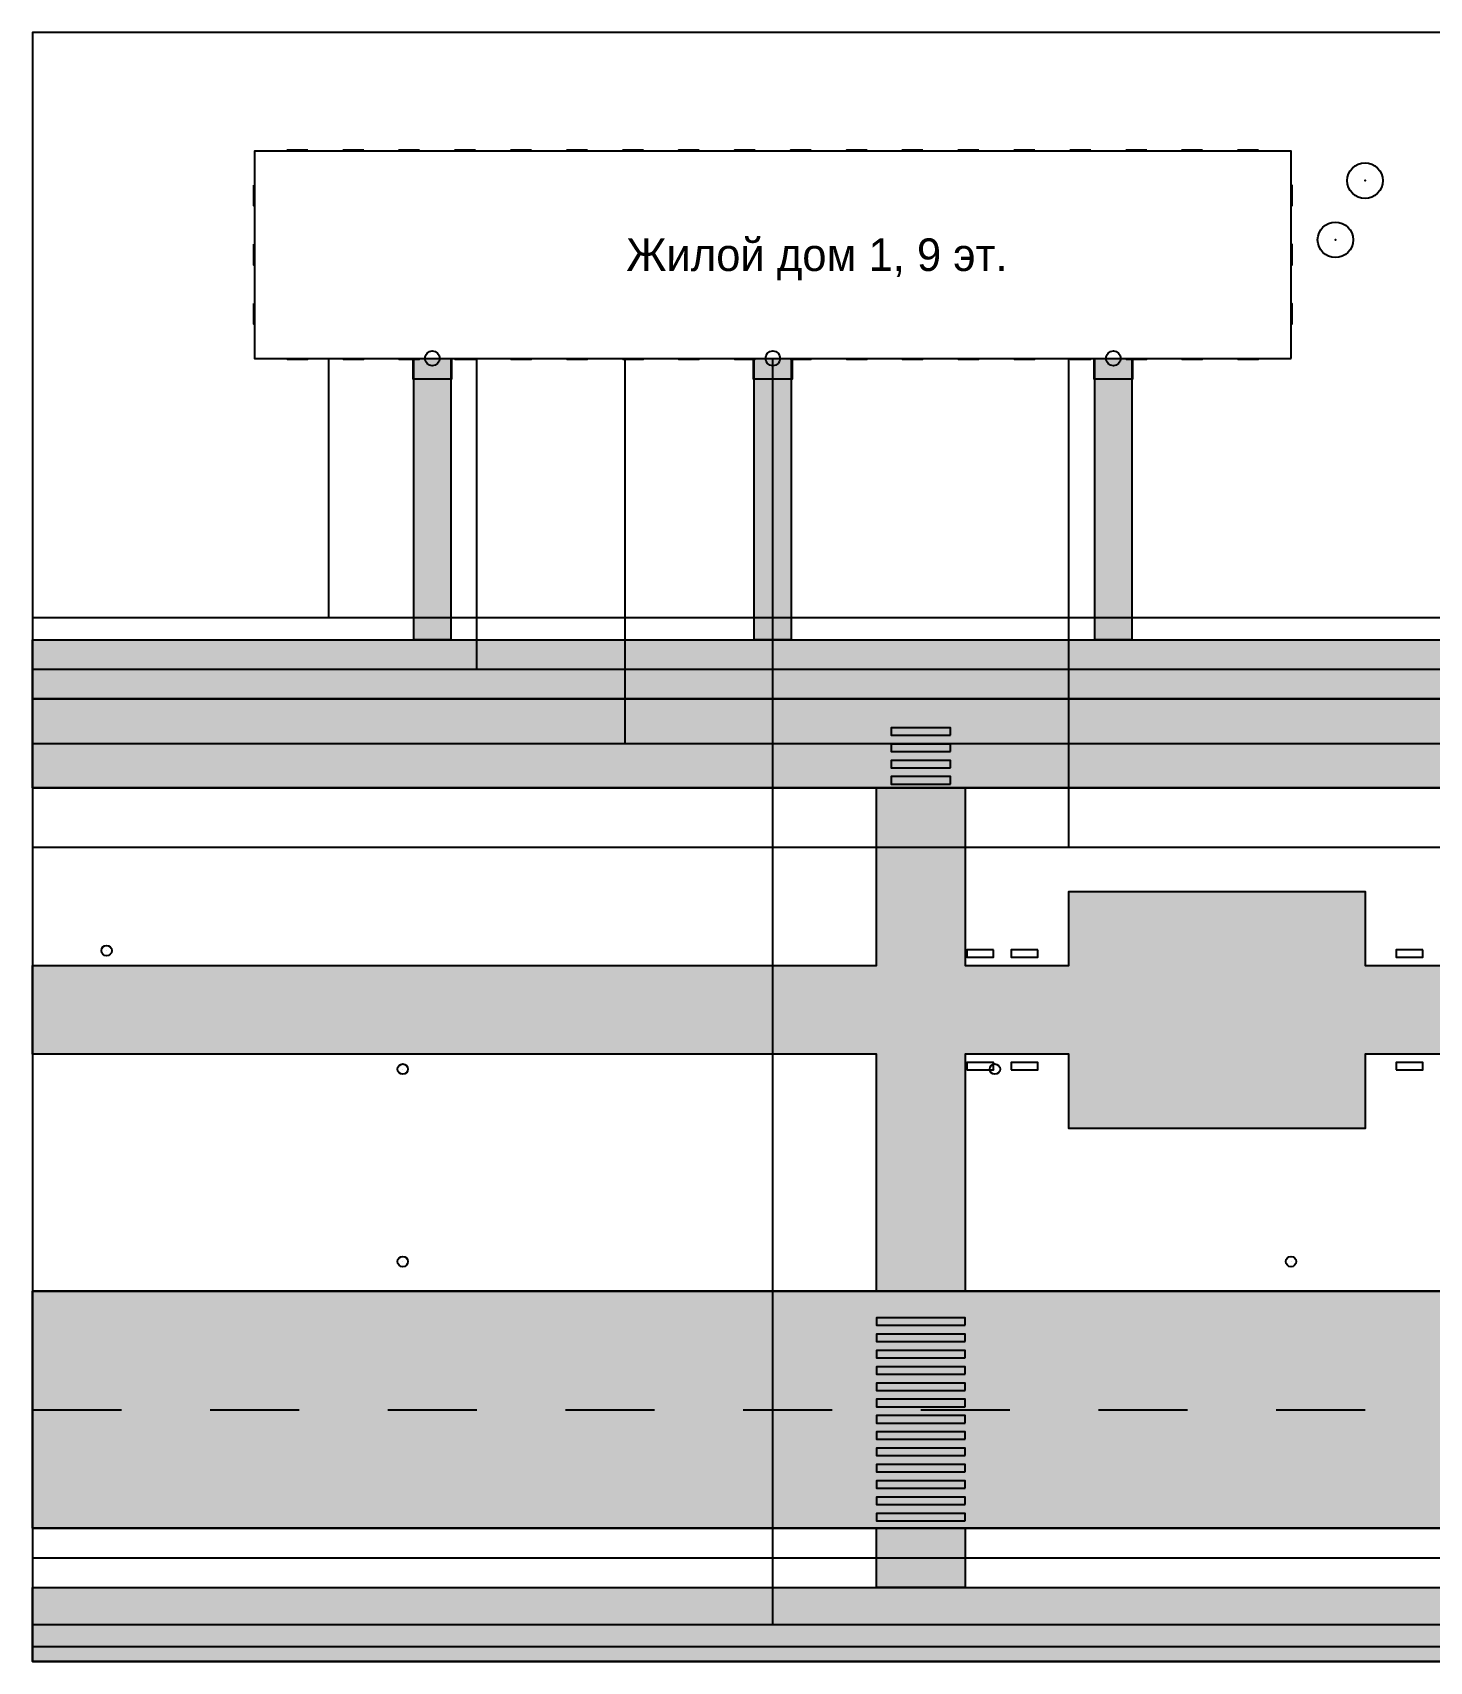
# Model space of a CAD drawing. Header units: metres. Extents: x 0 to 260, y 0 to 110.
# Drawn here: x 0 to 94.3, y 0 to 110 of the extents above; entities that cross this region are included whole.
import ezdxf

# ---------------------------------------------------------------- set-up
doc = ezdxf.new("R2010")
doc.units = ezdxf.units.M
for name, color, linetype in [('BENCHES', 34, 'Continuous'), ('BUILDING_FOOTPRINT', 1, 'Continuous'), ('CABLE_COMM', 150, 'Continuous'), ('CANOPIES', 132, 'Continuous'), ('CURB', 8, 'Continuous'), ('ENTRANCES', 132, 'Continuous'), ('EXISTING_BUSH_Сирень обыкновенная', 82, 'Continuous'), ('GAS_PIPE', 2, 'Continuous'), ('HEATING_T1', 1, 'Continuous'), ('LABELS', 7, 'Continuous'), ('LAMPS', 2, 'Continuous'), ('OVERHEAD_POWER_LINE', 6, 'Continuous'), ('PATHS', 33, 'Continuous'), ('POWER_CABLE', 212, 'Continuous'), ('ROAD', 251, 'Continuous'), ('ROAD_MARKINGS', 7, 'Continuous'), ('SEWER_K1', 30, 'Continuous'), ('SIDEWALK', 31, 'Continuous'), ('TERRITORY_BOUNDARY', 8, 'Continuous'), ('WATER_SUPPLY_B1', 5, 'Continuous'), ('WINDOWS', 150, 'Continuous')]:
    doc.layers.add(name, color=color, linetype=linetype)

# ---------------------------------------------------------------- blocks, each defined once
blk = doc.blocks.new('BENCH')
blk.add_lwpolyline([(-0.9, -0.25), (0.9, -0.25), (0.9, 0.25), (-0.9, 0.25)], close=True)

msp = doc.modelspace()

# ---------------------------------------------------------------- hatches: boundary and pattern name
at = {"layer": 'PATHS'}
for points in [[(28.25, 69), (25.75, 69), (25.75, 88), (28.25, 88)], [(51.25, 69), (48.75, 69), (48.75, 88), (51.25, 88)], [(71.75, 69), (71.75, 88), (74.25, 88), (74.25, 69)], [(0, 47), (57, 47), (57, 59), (63, 59), (63, 47), (70, 47), (70, 52), (90, 52), (90, 47), (170, 47), (170, 52), (190, 52), (190, 47), (197, 47), (197, 59), (203, 59), (203, 47), (260, 47), (260, 41), (203, 41), (203, 25), (197, 25), (197, 41), (190, 41), (190, 36), (170, 36), (170, 41), (90, 41), (90, 36), (70, 36), (70, 41), (63, 41), (63, 25), (57, 25), (57, 41), (0, 41)], [(63, 5), (57, 5), (57, 9), (63, 9)]]:
    msp.add_hatch(color=33, dxfattribs=at).paths.add_polyline_path(points)
at = {"layer": 'ROAD'}
for points in [[(0, 59), (0, 65), (260, 65), (260, 59)], [(0, 9), (0, 25), (260, 25), (260, 9)]]:
    msp.add_hatch(color=251, dxfattribs=at).paths.add_polyline_path(points)
at = {"layer": 'SIDEWALK'}
for points in [[(0, 65), (0, 69), (260, 69), (260, 65)], [(0, 0), (0, 5), (260, 5), (260, 0)]]:
    msp.add_hatch(color=31, dxfattribs=at).paths.add_polyline_path(points)

# ---------------------------------------------------------------- linework, layer by layer
at = {"layer": 'BUILDING_FOOTPRINT'}
msp.add_lwpolyline([(85, 88), (85, 102), (15, 102), (15, 88)], close=True, dxfattribs=at)
at = {"layer": 'CABLE_COMM'}
msp.add_polyline3d([(0, 1, -0.6), (260, 1, -0.6)], dxfattribs=at)
at = {"layer": 'CANOPIES'}
for points in [[(25.7, 88, 2.7), (28.3, 88, 2.7), (28.3, 86.6, 2.7), (25.7, 86.6, 2.7)], [(48.7, 88, 2.7), (51.3, 88, 2.7), (51.3, 86.6, 2.7), (48.7, 86.6, 2.7)], [(71.7, 88, 2.7), (74.3, 88, 2.7), (74.3, 86.6, 2.7), (71.7, 86.6, 2.7)]]:
    msp.add_3dface(points, dxfattribs=at)
at = {"layer": 'CURB'}
for points in [[(260, 59), (260, 65), (0, 65), (0, 59)], [(260, 9), (260, 25), (0, 25), (0, 9)]]:
    msp.add_lwpolyline(points, close=True, dxfattribs=at)
at = {"layer": 'ENTRANCES'}
for centre in [(27, 88, 0.05), (50, 88, 0.05), (73, 88, 0.05)]:
    msp.add_circle(centre, 0.5, dxfattribs=at)
at = {"layer": 'EXISTING_BUSH_Сирень обыкновенная'}
for centre in [(90, 100), (88, 96)]:
    msp.add_circle(centre, 1.2, dxfattribs=at)
for p in [(90, 100), (88, 96)]:
    msp.add_point(p, dxfattribs=at)
at = {"layer": 'GAS_PIPE'}
for points in [[(20, 70.5, -1.2), (20, 88, -1.2)], [(0, 70.5, -1.2), (260, 70.5, -1.2)]]:
    msp.add_polyline3d(points, dxfattribs=at)
at = {"layer": 'HEATING_T1'}
for points in [[(70, 55, -1.4), (70, 88, -1.4)], [(0, 55, -1.4), (260, 55, -1.4)]]:
    msp.add_polyline3d(points, dxfattribs=at)
at = {"layer": 'LAMPS'}
for p, q in [((5, 48), (5, 48, 5)), ((25, 40), (25, 40, 5)), ((65, 40), (65, 40, 5)), ((25, 27), (25, 27, 9)), ((85, 27), (85, 27, 9))]:
    msp.add_line(p, q, dxfattribs=at)
for centre in [(5, 48, 5), (25, 40, 5), (65, 40, 5), (25, 27, 9), (85, 27, 9)]:
    msp.add_circle(centre, 0.35, dxfattribs=at)
at = {"layer": 'OVERHEAD_POWER_LINE'}
for p, q in [((0, 7, 9), (260, 7, 9)), ((0, 7), (0, 7, 9)), ((35, 7), (35, 7, 9)), ((70, 7), (70, 7, 9))]:
    msp.add_line(p, q, dxfattribs=at)
at = {"layer": 'PATHS'}
for points in [[(28.25, 69), (25.75, 69), (25.75, 88), (28.25, 88)], [(51.25, 69), (48.75, 69), (48.75, 88), (51.25, 88)], [(71.75, 69), (71.75, 88), (74.25, 88), (74.25, 69)], [(63, 5), (57, 5), (57, 9), (63, 9)]]:
    msp.add_lwpolyline(points, close=True, dxfattribs=at)
msp.add_lwpolyline([(170, 41), (90, 41), (90, 36), (70, 36), (70, 41), (63, 41), (63, 25), (57, 25), (57, 41), (0, 41), (0, 47), (57, 47), (57, 59), (63, 59), (63, 47), (70, 47), (70, 52), (90, 52), (90, 47), (170, 47)], dxfattribs=at)
at = {"layer": 'POWER_CABLE'}
for points in [[(30, 67, -0.7), (30, 88, -0.7)], [(0, 67, -0.7), (260, 67, -0.7)]]:
    msp.add_polyline3d(points, dxfattribs=at)
at = {"layer": 'ROAD'}
for points in [[(0, 59), (0, 65), (260, 65), (260, 59)], [(0, 9), (0, 25), (260, 25), (260, 9)]]:
    msp.add_lwpolyline(points, close=True, dxfattribs=at)
at = {"layer": 'ROAD_MARKINGS'}
for p, q in [((0, 17), (6, 17)), ((12, 17), (18, 17)), ((24, 17), (30, 17)), ((36, 17), (42, 17)), ((48, 17), (54, 17)), ((60, 17), (66, 17)), ((72, 17), (78, 17)), ((84, 17), (90, 17))]:
    msp.add_line(p, q, dxfattribs=at)
for points in [[(62, 62.55), (62, 63.05), (58, 63.05), (58, 62.55)], [(62, 61.45), (62, 61.95), (58, 61.95), (58, 61.45)], [(62, 60.35), (62, 60.85), (58, 60.85), (58, 60.35)], [(62, 59.25), (62, 59.75), (58, 59.75), (58, 59.25)], [(63, 22.7), (63, 23.2), (57, 23.2), (57, 22.7)], [(63, 21.6), (63, 22.1), (57, 22.1), (57, 21.6)], [(63, 20.5), (63, 21), (57, 21), (57, 20.5)], [(63, 19.4), (63, 19.9), (57, 19.9), (57, 19.4)], [(63, 18.3), (63, 18.8), (57, 18.8), (57, 18.3)], [(63, 17.2), (63, 17.7), (57, 17.7), (57, 17.2)], [(63, 16.1), (63, 16.6), (57, 16.6), (57, 16.1)], [(63, 15), (63, 15.5), (57, 15.5), (57, 15)], [(63, 13.9), (63, 14.4), (57, 14.4), (57, 13.9)], [(63, 12.8), (63, 13.3), (57, 13.3), (57, 12.8)], [(63, 11.7), (63, 12.2), (57, 12.2), (57, 11.7)], [(63, 10.6), (63, 11.1), (57, 11.1), (57, 10.6)], [(63, 9.5), (63, 10), (57, 10), (57, 9.5)]]:
    msp.add_lwpolyline(points, close=True, dxfattribs=at)
at = {"layer": 'SEWER_K1'}
for points in [[(40, 88, -2.6), (40, 62, -2.6)], [(0, 62, -2.6), (260, 62, -2.6)]]:
    msp.add_polyline3d(points, dxfattribs=at)
at = {"layer": 'SIDEWALK'}
for points in [[(0, 65), (0, 69), (260, 69), (260, 65)], [(0, 0), (0, 5), (260, 5), (260, 0)]]:
    msp.add_lwpolyline(points, close=True, dxfattribs=at)
at = {"layer": 'TERRITORY_BOUNDARY'}
msp.add_lwpolyline([(260, 0), (260, 110), (0, 110), (0, 0)], close=True, dxfattribs=at)
at = {"layer": 'WATER_SUPPLY_B1'}
for points in [[(50, 2.5, -1.8), (50, 88, -1.8)], [(0, 2.5, -1.8), (260, 2.5, -1.8)]]:
    msp.add_polyline3d(points, dxfattribs=at)
at = {"layer": 'WINDOWS'}
for points in [[(18.59, 102.05, 0.9), (17.19, 102.05, 0.9), (17.19, 102.05, 2.4), (18.59, 102.05, 2.4)], [(18.59, 102.05, 3.9), (17.19, 102.05, 3.9), (17.19, 102.05, 5.4), (18.59, 102.05, 5.4)], [(18.59, 102.05, 6.9), (17.19, 102.05, 6.9), (17.19, 102.05, 8.4), (18.59, 102.05, 8.4)], [(18.59, 102.05, 9.9), (17.19, 102.05, 9.9), (17.19, 102.05, 11.4), (18.59, 102.05, 11.4)], [(18.59, 102.05, 12.9), (17.19, 102.05, 12.9), (17.19, 102.05, 14.4), (18.59, 102.05, 14.4)], [(18.59, 102.05, 15.9), (17.19, 102.05, 15.9), (17.19, 102.05, 17.4), (18.59, 102.05, 17.4)], [(18.59, 102.05, 18.9), (17.19, 102.05, 18.9), (17.19, 102.05, 20.4), (18.59, 102.05, 20.4)], [(18.59, 102.05, 21.9), (17.19, 102.05, 21.9), (17.19, 102.05, 23.4), (18.59, 102.05, 23.4)], [(18.59, 102.05, 24.9), (17.19, 102.05, 24.9), (17.19, 102.05, 26.4), (18.59, 102.05, 26.4)], [(22.37, 102.05, 0.9), (20.97, 102.05, 0.9), (20.97, 102.05, 2.4), (22.37, 102.05, 2.4)], [(22.37, 102.05, 3.9), (20.97, 102.05, 3.9), (20.97, 102.05, 5.4), (22.37, 102.05, 5.4)], [(22.37, 102.05, 6.9), (20.97, 102.05, 6.9), (20.97, 102.05, 8.4), (22.37, 102.05, 8.4)], [(22.37, 102.05, 9.9), (20.97, 102.05, 9.9), (20.97, 102.05, 11.4), (22.37, 102.05, 11.4)], [(22.37, 102.05, 12.9), (20.97, 102.05, 12.9), (20.97, 102.05, 14.4), (22.37, 102.05, 14.4)], [(22.37, 102.05, 15.9), (20.97, 102.05, 15.9), (20.97, 102.05, 17.4), (22.37, 102.05, 17.4)], [(22.37, 102.05, 18.9), (20.97, 102.05, 18.9), (20.97, 102.05, 20.4), (22.37, 102.05, 20.4)], [(22.37, 102.05, 21.9), (20.97, 102.05, 21.9), (20.97, 102.05, 23.4), (22.37, 102.05, 23.4)], [(22.37, 102.05, 24.9), (20.97, 102.05, 24.9), (20.97, 102.05, 26.4), (22.37, 102.05, 26.4)], [(26.14, 102.05, 0.9), (24.74, 102.05, 0.9), (24.74, 102.05, 2.4), (26.14, 102.05, 2.4)], [(26.14, 102.05, 3.9), (24.74, 102.05, 3.9), (24.74, 102.05, 5.4), (26.14, 102.05, 5.4)], [(26.14, 102.05, 6.9), (24.74, 102.05, 6.9), (24.74, 102.05, 8.4), (26.14, 102.05, 8.4)], [(26.14, 102.05, 9.9), (24.74, 102.05, 9.9), (24.74, 102.05, 11.4), (26.14, 102.05, 11.4)], [(26.14, 102.05, 12.9), (24.74, 102.05, 12.9), (24.74, 102.05, 14.4), (26.14, 102.05, 14.4)], [(26.14, 102.05, 15.9), (24.74, 102.05, 15.9), (24.74, 102.05, 17.4), (26.14, 102.05, 17.4)], [(26.14, 102.05, 18.9), (24.74, 102.05, 18.9), (24.74, 102.05, 20.4), (26.14, 102.05, 20.4)], [(26.14, 102.05, 21.9), (24.74, 102.05, 21.9), (24.74, 102.05, 23.4), (26.14, 102.05, 23.4)], [(26.14, 102.05, 24.9), (24.74, 102.05, 24.9), (24.74, 102.05, 26.4), (26.14, 102.05, 26.4)], [(29.92, 102.05, 0.9), (28.52, 102.05, 0.9), (28.52, 102.05, 2.4), (29.92, 102.05, 2.4)], [(29.92, 102.05, 3.9), (28.52, 102.05, 3.9), (28.52, 102.05, 5.4), (29.92, 102.05, 5.4)], [(29.92, 102.05, 6.9), (28.52, 102.05, 6.9), (28.52, 102.05, 8.4), (29.92, 102.05, 8.4)], [(29.92, 102.05, 9.9), (28.52, 102.05, 9.9), (28.52, 102.05, 11.4), (29.92, 102.05, 11.4)], [(29.92, 102.05, 12.9), (28.52, 102.05, 12.9), (28.52, 102.05, 14.4), (29.92, 102.05, 14.4)], [(29.92, 102.05, 15.9), (28.52, 102.05, 15.9), (28.52, 102.05, 17.4), (29.92, 102.05, 17.4)], [(29.92, 102.05, 18.9), (28.52, 102.05, 18.9), (28.52, 102.05, 20.4), (29.92, 102.05, 20.4)], [(29.92, 102.05, 21.9), (28.52, 102.05, 21.9), (28.52, 102.05, 23.4), (29.92, 102.05, 23.4)], [(29.92, 102.05, 24.9), (28.52, 102.05, 24.9), (28.52, 102.05, 26.4), (29.92, 102.05, 26.4)], [(33.7, 102.05, 0.9), (32.3, 102.05, 0.9), (32.3, 102.05, 2.4), (33.7, 102.05, 2.4)], [(33.7, 102.05, 3.9), (32.3, 102.05, 3.9), (32.3, 102.05, 5.4), (33.7, 102.05, 5.4)], [(33.7, 102.05, 6.9), (32.3, 102.05, 6.9), (32.3, 102.05, 8.4), (33.7, 102.05, 8.4)], [(33.7, 102.05, 9.9), (32.3, 102.05, 9.9), (32.3, 102.05, 11.4), (33.7, 102.05, 11.4)], [(33.7, 102.05, 12.9), (32.3, 102.05, 12.9), (32.3, 102.05, 14.4), (33.7, 102.05, 14.4)], [(33.7, 102.05, 15.9), (32.3, 102.05, 15.9), (32.3, 102.05, 17.4), (33.7, 102.05, 17.4)], [(33.7, 102.05, 18.9), (32.3, 102.05, 18.9), (32.3, 102.05, 20.4), (33.7, 102.05, 20.4)], [(33.7, 102.05, 21.9), (32.3, 102.05, 21.9), (32.3, 102.05, 23.4), (33.7, 102.05, 23.4)], [(33.7, 102.05, 24.9), (32.3, 102.05, 24.9), (32.3, 102.05, 26.4), (33.7, 102.05, 26.4)], [(37.48, 102.05, 0.9), (36.08, 102.05, 0.9), (36.08, 102.05, 2.4), (37.48, 102.05, 2.4)], [(37.48, 102.05, 3.9), (36.08, 102.05, 3.9), (36.08, 102.05, 5.4), (37.48, 102.05, 5.4)], [(37.48, 102.05, 6.9), (36.08, 102.05, 6.9), (36.08, 102.05, 8.4), (37.48, 102.05, 8.4)], [(37.48, 102.05, 9.9), (36.08, 102.05, 9.9), (36.08, 102.05, 11.4), (37.48, 102.05, 11.4)], [(37.48, 102.05, 12.9), (36.08, 102.05, 12.9), (36.08, 102.05, 14.4), (37.48, 102.05, 14.4)], [(37.48, 102.05, 15.9), (36.08, 102.05, 15.9), (36.08, 102.05, 17.4), (37.48, 102.05, 17.4)], [(37.48, 102.05, 18.9), (36.08, 102.05, 18.9), (36.08, 102.05, 20.4), (37.48, 102.05, 20.4)], [(37.48, 102.05, 21.9), (36.08, 102.05, 21.9), (36.08, 102.05, 23.4), (37.48, 102.05, 23.4)], [(37.48, 102.05, 24.9), (36.08, 102.05, 24.9), (36.08, 102.05, 26.4), (37.48, 102.05, 26.4)], [(41.26, 102.05, 0.9), (39.86, 102.05, 0.9), (39.86, 102.05, 2.4), (41.26, 102.05, 2.4)], [(41.26, 102.05, 3.9), (39.86, 102.05, 3.9), (39.86, 102.05, 5.4), (41.26, 102.05, 5.4)], [(41.26, 102.05, 6.9), (39.86, 102.05, 6.9), (39.86, 102.05, 8.4), (41.26, 102.05, 8.4)], [(41.26, 102.05, 9.9), (39.86, 102.05, 9.9), (39.86, 102.05, 11.4), (41.26, 102.05, 11.4)], [(41.26, 102.05, 12.9), (39.86, 102.05, 12.9), (39.86, 102.05, 14.4), (41.26, 102.05, 14.4)], [(41.26, 102.05, 15.9), (39.86, 102.05, 15.9), (39.86, 102.05, 17.4), (41.26, 102.05, 17.4)], [(41.26, 102.05, 18.9), (39.86, 102.05, 18.9), (39.86, 102.05, 20.4), (41.26, 102.05, 20.4)], [(41.26, 102.05, 21.9), (39.86, 102.05, 21.9), (39.86, 102.05, 23.4), (41.26, 102.05, 23.4)], [(41.26, 102.05, 24.9), (39.86, 102.05, 24.9), (39.86, 102.05, 26.4), (41.26, 102.05, 26.4)], [(45.03, 102.05, 0.9), (43.63, 102.05, 0.9), (43.63, 102.05, 2.4), (45.03, 102.05, 2.4)], [(45.03, 102.05, 3.9), (43.63, 102.05, 3.9), (43.63, 102.05, 5.4), (45.03, 102.05, 5.4)], [(45.03, 102.05, 6.9), (43.63, 102.05, 6.9), (43.63, 102.05, 8.4), (45.03, 102.05, 8.4)], [(45.03, 102.05, 9.9), (43.63, 102.05, 9.9), (43.63, 102.05, 11.4), (45.03, 102.05, 11.4)], [(45.03, 102.05, 12.9), (43.63, 102.05, 12.9), (43.63, 102.05, 14.4), (45.03, 102.05, 14.4)], [(45.03, 102.05, 15.9), (43.63, 102.05, 15.9), (43.63, 102.05, 17.4), (45.03, 102.05, 17.4)], [(45.03, 102.05, 18.9), (43.63, 102.05, 18.9), (43.63, 102.05, 20.4), (45.03, 102.05, 20.4)], [(45.03, 102.05, 21.9), (43.63, 102.05, 21.9), (43.63, 102.05, 23.4), (45.03, 102.05, 23.4)], [(45.03, 102.05, 24.9), (43.63, 102.05, 24.9), (43.63, 102.05, 26.4), (45.03, 102.05, 26.4)], [(48.81, 102.05, 0.9), (47.41, 102.05, 0.9), (47.41, 102.05, 2.4), (48.81, 102.05, 2.4)], [(48.81, 102.05, 3.9), (47.41, 102.05, 3.9), (47.41, 102.05, 5.4), (48.81, 102.05, 5.4)], [(48.81, 102.05, 6.9), (47.41, 102.05, 6.9), (47.41, 102.05, 8.4), (48.81, 102.05, 8.4)], [(48.81, 102.05, 9.9), (47.41, 102.05, 9.9), (47.41, 102.05, 11.4), (48.81, 102.05, 11.4)], [(48.81, 102.05, 12.9), (47.41, 102.05, 12.9), (47.41, 102.05, 14.4), (48.81, 102.05, 14.4)], [(48.81, 102.05, 15.9), (47.41, 102.05, 15.9), (47.41, 102.05, 17.4), (48.81, 102.05, 17.4)], [(48.81, 102.05, 18.9), (47.41, 102.05, 18.9), (47.41, 102.05, 20.4), (48.81, 102.05, 20.4)], [(48.81, 102.05, 21.9), (47.41, 102.05, 21.9), (47.41, 102.05, 23.4), (48.81, 102.05, 23.4)], [(48.81, 102.05, 24.9), (47.41, 102.05, 24.9), (47.41, 102.05, 26.4), (48.81, 102.05, 26.4)], [(52.59, 102.05, 0.9), (51.19, 102.05, 0.9), (51.19, 102.05, 2.4), (52.59, 102.05, 2.4)], [(52.59, 102.05, 3.9), (51.19, 102.05, 3.9), (51.19, 102.05, 5.4), (52.59, 102.05, 5.4)], [(52.59, 102.05, 6.9), (51.19, 102.05, 6.9), (51.19, 102.05, 8.4), (52.59, 102.05, 8.4)], [(52.59, 102.05, 9.9), (51.19, 102.05, 9.9), (51.19, 102.05, 11.4), (52.59, 102.05, 11.4)], [(52.59, 102.05, 12.9), (51.19, 102.05, 12.9), (51.19, 102.05, 14.4), (52.59, 102.05, 14.4)], [(52.59, 102.05, 15.9), (51.19, 102.05, 15.9), (51.19, 102.05, 17.4), (52.59, 102.05, 17.4)], [(52.59, 102.05, 18.9), (51.19, 102.05, 18.9), (51.19, 102.05, 20.4), (52.59, 102.05, 20.4)], [(52.59, 102.05, 21.9), (51.19, 102.05, 21.9), (51.19, 102.05, 23.4), (52.59, 102.05, 23.4)], [(52.59, 102.05, 24.9), (51.19, 102.05, 24.9), (51.19, 102.05, 26.4), (52.59, 102.05, 26.4)], [(56.37, 102.05, 0.9), (54.97, 102.05, 0.9), (54.97, 102.05, 2.4), (56.37, 102.05, 2.4)], [(56.37, 102.05, 3.9), (54.97, 102.05, 3.9), (54.97, 102.05, 5.4), (56.37, 102.05, 5.4)], [(56.37, 102.05, 6.9), (54.97, 102.05, 6.9), (54.97, 102.05, 8.4), (56.37, 102.05, 8.4)], [(56.37, 102.05, 9.9), (54.97, 102.05, 9.9), (54.97, 102.05, 11.4), (56.37, 102.05, 11.4)], [(56.37, 102.05, 12.9), (54.97, 102.05, 12.9), (54.97, 102.05, 14.4), (56.37, 102.05, 14.4)], [(56.37, 102.05, 15.9), (54.97, 102.05, 15.9), (54.97, 102.05, 17.4), (56.37, 102.05, 17.4)], [(56.37, 102.05, 18.9), (54.97, 102.05, 18.9), (54.97, 102.05, 20.4), (56.37, 102.05, 20.4)], [(56.37, 102.05, 21.9), (54.97, 102.05, 21.9), (54.97, 102.05, 23.4), (56.37, 102.05, 23.4)], [(56.37, 102.05, 24.9), (54.97, 102.05, 24.9), (54.97, 102.05, 26.4), (56.37, 102.05, 26.4)], [(60.14, 102.05, 0.9), (58.74, 102.05, 0.9), (58.74, 102.05, 2.4), (60.14, 102.05, 2.4)], [(60.14, 102.05, 3.9), (58.74, 102.05, 3.9), (58.74, 102.05, 5.4), (60.14, 102.05, 5.4)], [(60.14, 102.05, 6.9), (58.74, 102.05, 6.9), (58.74, 102.05, 8.4), (60.14, 102.05, 8.4)], [(60.14, 102.05, 9.9), (58.74, 102.05, 9.9), (58.74, 102.05, 11.4), (60.14, 102.05, 11.4)], [(60.14, 102.05, 12.9), (58.74, 102.05, 12.9), (58.74, 102.05, 14.4), (60.14, 102.05, 14.4)], [(60.14, 102.05, 15.9), (58.74, 102.05, 15.9), (58.74, 102.05, 17.4), (60.14, 102.05, 17.4)], [(60.14, 102.05, 18.9), (58.74, 102.05, 18.9), (58.74, 102.05, 20.4), (60.14, 102.05, 20.4)], [(60.14, 102.05, 21.9), (58.74, 102.05, 21.9), (58.74, 102.05, 23.4), (60.14, 102.05, 23.4)], [(60.14, 102.05, 24.9), (58.74, 102.05, 24.9), (58.74, 102.05, 26.4), (60.14, 102.05, 26.4)], [(63.92, 102.05, 0.9), (62.52, 102.05, 0.9), (62.52, 102.05, 2.4), (63.92, 102.05, 2.4)], [(63.92, 102.05, 3.9), (62.52, 102.05, 3.9), (62.52, 102.05, 5.4), (63.92, 102.05, 5.4)], [(63.92, 102.05, 6.9), (62.52, 102.05, 6.9), (62.52, 102.05, 8.4), (63.92, 102.05, 8.4)], [(63.92, 102.05, 9.9), (62.52, 102.05, 9.9), (62.52, 102.05, 11.4), (63.92, 102.05, 11.4)], [(63.92, 102.05, 12.9), (62.52, 102.05, 12.9), (62.52, 102.05, 14.4), (63.92, 102.05, 14.4)], [(63.92, 102.05, 15.9), (62.52, 102.05, 15.9), (62.52, 102.05, 17.4), (63.92, 102.05, 17.4)], [(63.92, 102.05, 18.9), (62.52, 102.05, 18.9), (62.52, 102.05, 20.4), (63.92, 102.05, 20.4)], [(63.92, 102.05, 21.9), (62.52, 102.05, 21.9), (62.52, 102.05, 23.4), (63.92, 102.05, 23.4)], [(63.92, 102.05, 24.9), (62.52, 102.05, 24.9), (62.52, 102.05, 26.4), (63.92, 102.05, 26.4)], [(67.7, 102.05, 0.9), (66.3, 102.05, 0.9), (66.3, 102.05, 2.4), (67.7, 102.05, 2.4)], [(67.7, 102.05, 3.9), (66.3, 102.05, 3.9), (66.3, 102.05, 5.4), (67.7, 102.05, 5.4)], [(67.7, 102.05, 6.9), (66.3, 102.05, 6.9), (66.3, 102.05, 8.4), (67.7, 102.05, 8.4)], [(67.7, 102.05, 9.9), (66.3, 102.05, 9.9), (66.3, 102.05, 11.4), (67.7, 102.05, 11.4)], [(67.7, 102.05, 12.9), (66.3, 102.05, 12.9), (66.3, 102.05, 14.4), (67.7, 102.05, 14.4)], [(67.7, 102.05, 15.9), (66.3, 102.05, 15.9), (66.3, 102.05, 17.4), (67.7, 102.05, 17.4)], [(67.7, 102.05, 18.9), (66.3, 102.05, 18.9), (66.3, 102.05, 20.4), (67.7, 102.05, 20.4)], [(67.7, 102.05, 21.9), (66.3, 102.05, 21.9), (66.3, 102.05, 23.4), (67.7, 102.05, 23.4)], [(67.7, 102.05, 24.9), (66.3, 102.05, 24.9), (66.3, 102.05, 26.4), (67.7, 102.05, 26.4)], [(71.48, 102.05, 0.9), (70.08, 102.05, 0.9), (70.08, 102.05, 2.4), (71.48, 102.05, 2.4)], [(71.48, 102.05, 3.9), (70.08, 102.05, 3.9), (70.08, 102.05, 5.4), (71.48, 102.05, 5.4)], [(71.48, 102.05, 6.9), (70.08, 102.05, 6.9), (70.08, 102.05, 8.4), (71.48, 102.05, 8.4)], [(71.48, 102.05, 9.9), (70.08, 102.05, 9.9), (70.08, 102.05, 11.4), (71.48, 102.05, 11.4)], [(71.48, 102.05, 12.9), (70.08, 102.05, 12.9), (70.08, 102.05, 14.4), (71.48, 102.05, 14.4)], [(71.48, 102.05, 15.9), (70.08, 102.05, 15.9), (70.08, 102.05, 17.4), (71.48, 102.05, 17.4)], [(71.48, 102.05, 18.9), (70.08, 102.05, 18.9), (70.08, 102.05, 20.4), (71.48, 102.05, 20.4)], [(71.48, 102.05, 21.9), (70.08, 102.05, 21.9), (70.08, 102.05, 23.4), (71.48, 102.05, 23.4)], [(71.48, 102.05, 24.9), (70.08, 102.05, 24.9), (70.08, 102.05, 26.4), (71.48, 102.05, 26.4)], [(75.26, 102.05, 0.9), (73.86, 102.05, 0.9), (73.86, 102.05, 2.4), (75.26, 102.05, 2.4)], [(75.26, 102.05, 3.9), (73.86, 102.05, 3.9), (73.86, 102.05, 5.4), (75.26, 102.05, 5.4)], [(75.26, 102.05, 6.9), (73.86, 102.05, 6.9), (73.86, 102.05, 8.4), (75.26, 102.05, 8.4)], [(75.26, 102.05, 9.9), (73.86, 102.05, 9.9), (73.86, 102.05, 11.4), (75.26, 102.05, 11.4)], [(75.26, 102.05, 12.9), (73.86, 102.05, 12.9), (73.86, 102.05, 14.4), (75.26, 102.05, 14.4)], [(75.26, 102.05, 15.9), (73.86, 102.05, 15.9), (73.86, 102.05, 17.4), (75.26, 102.05, 17.4)], [(75.26, 102.05, 18.9), (73.86, 102.05, 18.9), (73.86, 102.05, 20.4), (75.26, 102.05, 20.4)], [(75.26, 102.05, 21.9), (73.86, 102.05, 21.9), (73.86, 102.05, 23.4), (75.26, 102.05, 23.4)], [(75.26, 102.05, 24.9), (73.86, 102.05, 24.9), (73.86, 102.05, 26.4), (75.26, 102.05, 26.4)], [(79.03, 102.05, 0.9), (77.63, 102.05, 0.9), (77.63, 102.05, 2.4), (79.03, 102.05, 2.4)], [(79.03, 102.05, 3.9), (77.63, 102.05, 3.9), (77.63, 102.05, 5.4), (79.03, 102.05, 5.4)], [(79.03, 102.05, 6.9), (77.63, 102.05, 6.9), (77.63, 102.05, 8.4), (79.03, 102.05, 8.4)], [(79.03, 102.05, 9.9), (77.63, 102.05, 9.9), (77.63, 102.05, 11.4), (79.03, 102.05, 11.4)], [(79.03, 102.05, 12.9), (77.63, 102.05, 12.9), (77.63, 102.05, 14.4), (79.03, 102.05, 14.4)], [(79.03, 102.05, 15.9), (77.63, 102.05, 15.9), (77.63, 102.05, 17.4), (79.03, 102.05, 17.4)], [(79.03, 102.05, 18.9), (77.63, 102.05, 18.9), (77.63, 102.05, 20.4), (79.03, 102.05, 20.4)], [(79.03, 102.05, 21.9), (77.63, 102.05, 21.9), (77.63, 102.05, 23.4), (79.03, 102.05, 23.4)], [(79.03, 102.05, 24.9), (77.63, 102.05, 24.9), (77.63, 102.05, 26.4), (79.03, 102.05, 26.4)], [(82.81, 102.05, 0.9), (81.41, 102.05, 0.9), (81.41, 102.05, 2.4), (82.81, 102.05, 2.4)], [(82.81, 102.05, 3.9), (81.41, 102.05, 3.9), (81.41, 102.05, 5.4), (82.81, 102.05, 5.4)], [(82.81, 102.05, 6.9), (81.41, 102.05, 6.9), (81.41, 102.05, 8.4), (82.81, 102.05, 8.4)], [(82.81, 102.05, 9.9), (81.41, 102.05, 9.9), (81.41, 102.05, 11.4), (82.81, 102.05, 11.4)], [(82.81, 102.05, 12.9), (81.41, 102.05, 12.9), (81.41, 102.05, 14.4), (82.81, 102.05, 14.4)], [(82.81, 102.05, 15.9), (81.41, 102.05, 15.9), (81.41, 102.05, 17.4), (82.81, 102.05, 17.4)], [(82.81, 102.05, 18.9), (81.41, 102.05, 18.9), (81.41, 102.05, 20.4), (82.81, 102.05, 20.4)], [(82.81, 102.05, 21.9), (81.41, 102.05, 21.9), (81.41, 102.05, 23.4), (82.81, 102.05, 23.4)], [(82.81, 102.05, 24.9), (81.41, 102.05, 24.9), (81.41, 102.05, 26.4), (82.81, 102.05, 26.4)], [(14.95, 99.7, 0.9), (14.95, 98.3, 0.9), (14.95, 98.3, 2.4), (14.95, 99.7, 2.4)], [(14.95, 99.7, 3.9), (14.95, 98.3, 3.9), (14.95, 98.3, 5.4), (14.95, 99.7, 5.4)], [(14.95, 99.7, 6.9), (14.95, 98.3, 6.9), (14.95, 98.3, 8.4), (14.95, 99.7, 8.4)], [(14.95, 99.7, 9.9), (14.95, 98.3, 9.9), (14.95, 98.3, 11.4), (14.95, 99.7, 11.4)], [(14.95, 99.7, 12.9), (14.95, 98.3, 12.9), (14.95, 98.3, 14.4), (14.95, 99.7, 14.4)], [(14.95, 99.7, 15.9), (14.95, 98.3, 15.9), (14.95, 98.3, 17.4), (14.95, 99.7, 17.4)], [(14.95, 99.7, 18.9), (14.95, 98.3, 18.9), (14.95, 98.3, 20.4), (14.95, 99.7, 20.4)], [(14.95, 99.7, 21.9), (14.95, 98.3, 21.9), (14.95, 98.3, 23.4), (14.95, 99.7, 23.4)], [(14.95, 99.7, 24.9), (14.95, 98.3, 24.9), (14.95, 98.3, 26.4), (14.95, 99.7, 26.4)], [(85.05, 98.3, 0.9), (85.05, 99.7, 0.9), (85.05, 99.7, 2.4), (85.05, 98.3, 2.4)], [(85.05, 98.3, 3.9), (85.05, 99.7, 3.9), (85.05, 99.7, 5.4), (85.05, 98.3, 5.4)], [(85.05, 98.3, 6.9), (85.05, 99.7, 6.9), (85.05, 99.7, 8.4), (85.05, 98.3, 8.4)], [(85.05, 98.3, 9.9), (85.05, 99.7, 9.9), (85.05, 99.7, 11.4), (85.05, 98.3, 11.4)], [(85.05, 98.3, 12.9), (85.05, 99.7, 12.9), (85.05, 99.7, 14.4), (85.05, 98.3, 14.4)], [(85.05, 98.3, 15.9), (85.05, 99.7, 15.9), (85.05, 99.7, 17.4), (85.05, 98.3, 17.4)], [(85.05, 98.3, 18.9), (85.05, 99.7, 18.9), (85.05, 99.7, 20.4), (85.05, 98.3, 20.4)], [(85.05, 98.3, 21.9), (85.05, 99.7, 21.9), (85.05, 99.7, 23.4), (85.05, 98.3, 23.4)], [(85.05, 98.3, 24.9), (85.05, 99.7, 24.9), (85.05, 99.7, 26.4), (85.05, 98.3, 26.4)], [(14.95, 95.7, 0.9), (14.95, 94.3, 0.9), (14.95, 94.3, 2.4), (14.95, 95.7, 2.4)], [(14.95, 95.7, 3.9), (14.95, 94.3, 3.9), (14.95, 94.3, 5.4), (14.95, 95.7, 5.4)], [(14.95, 95.7, 6.9), (14.95, 94.3, 6.9), (14.95, 94.3, 8.4), (14.95, 95.7, 8.4)], [(14.95, 95.7, 9.9), (14.95, 94.3, 9.9), (14.95, 94.3, 11.4), (14.95, 95.7, 11.4)], [(14.95, 95.7, 12.9), (14.95, 94.3, 12.9), (14.95, 94.3, 14.4), (14.95, 95.7, 14.4)], [(14.95, 95.7, 15.9), (14.95, 94.3, 15.9), (14.95, 94.3, 17.4), (14.95, 95.7, 17.4)], [(14.95, 95.7, 18.9), (14.95, 94.3, 18.9), (14.95, 94.3, 20.4), (14.95, 95.7, 20.4)], [(14.95, 95.7, 21.9), (14.95, 94.3, 21.9), (14.95, 94.3, 23.4), (14.95, 95.7, 23.4)], [(14.95, 95.7, 24.9), (14.95, 94.3, 24.9), (14.95, 94.3, 26.4), (14.95, 95.7, 26.4)], [(85.05, 94.3, 0.9), (85.05, 95.7, 0.9), (85.05, 95.7, 2.4), (85.05, 94.3, 2.4)], [(85.05, 94.3, 3.9), (85.05, 95.7, 3.9), (85.05, 95.7, 5.4), (85.05, 94.3, 5.4)], [(85.05, 94.3, 6.9), (85.05, 95.7, 6.9), (85.05, 95.7, 8.4), (85.05, 94.3, 8.4)], [(85.05, 94.3, 9.9), (85.05, 95.7, 9.9), (85.05, 95.7, 11.4), (85.05, 94.3, 11.4)], [(85.05, 94.3, 12.9), (85.05, 95.7, 12.9), (85.05, 95.7, 14.4), (85.05, 94.3, 14.4)], [(85.05, 94.3, 15.9), (85.05, 95.7, 15.9), (85.05, 95.7, 17.4), (85.05, 94.3, 17.4)], [(85.05, 94.3, 18.9), (85.05, 95.7, 18.9), (85.05, 95.7, 20.4), (85.05, 94.3, 20.4)], [(85.05, 94.3, 21.9), (85.05, 95.7, 21.9), (85.05, 95.7, 23.4), (85.05, 94.3, 23.4)], [(85.05, 94.3, 24.9), (85.05, 95.7, 24.9), (85.05, 95.7, 26.4), (85.05, 94.3, 26.4)], [(14.95, 91.7, 0.9), (14.95, 90.3, 0.9), (14.95, 90.3, 2.4), (14.95, 91.7, 2.4)], [(14.95, 91.7, 3.9), (14.95, 90.3, 3.9), (14.95, 90.3, 5.4), (14.95, 91.7, 5.4)], [(14.95, 91.7, 6.9), (14.95, 90.3, 6.9), (14.95, 90.3, 8.4), (14.95, 91.7, 8.4)], [(14.95, 91.7, 9.9), (14.95, 90.3, 9.9), (14.95, 90.3, 11.4), (14.95, 91.7, 11.4)], [(14.95, 91.7, 12.9), (14.95, 90.3, 12.9), (14.95, 90.3, 14.4), (14.95, 91.7, 14.4)], [(14.95, 91.7, 15.9), (14.95, 90.3, 15.9), (14.95, 90.3, 17.4), (14.95, 91.7, 17.4)], [(14.95, 91.7, 18.9), (14.95, 90.3, 18.9), (14.95, 90.3, 20.4), (14.95, 91.7, 20.4)], [(14.95, 91.7, 21.9), (14.95, 90.3, 21.9), (14.95, 90.3, 23.4), (14.95, 91.7, 23.4)], [(14.95, 91.7, 24.9), (14.95, 90.3, 24.9), (14.95, 90.3, 26.4), (14.95, 91.7, 26.4)], [(85.05, 90.3, 0.9), (85.05, 91.7, 0.9), (85.05, 91.7, 2.4), (85.05, 90.3, 2.4)], [(85.05, 90.3, 3.9), (85.05, 91.7, 3.9), (85.05, 91.7, 5.4), (85.05, 90.3, 5.4)], [(85.05, 90.3, 6.9), (85.05, 91.7, 6.9), (85.05, 91.7, 8.4), (85.05, 90.3, 8.4)], [(85.05, 90.3, 9.9), (85.05, 91.7, 9.9), (85.05, 91.7, 11.4), (85.05, 90.3, 11.4)], [(85.05, 90.3, 12.9), (85.05, 91.7, 12.9), (85.05, 91.7, 14.4), (85.05, 90.3, 14.4)], [(85.05, 90.3, 15.9), (85.05, 91.7, 15.9), (85.05, 91.7, 17.4), (85.05, 90.3, 17.4)], [(85.05, 90.3, 18.9), (85.05, 91.7, 18.9), (85.05, 91.7, 20.4), (85.05, 90.3, 20.4)], [(85.05, 90.3, 21.9), (85.05, 91.7, 21.9), (85.05, 91.7, 23.4), (85.05, 90.3, 23.4)], [(85.05, 90.3, 24.9), (85.05, 91.7, 24.9), (85.05, 91.7, 26.4), (85.05, 90.3, 26.4)], [(17.19, 87.95, 0.9), (18.59, 87.95, 0.9), (18.59, 87.95, 2.4), (17.19, 87.95, 2.4)], [(17.19, 87.95, 3.9), (18.59, 87.95, 3.9), (18.59, 87.95, 5.4), (17.19, 87.95, 5.4)], [(17.19, 87.95, 6.9), (18.59, 87.95, 6.9), (18.59, 87.95, 8.4), (17.19, 87.95, 8.4)], [(17.19, 87.95, 9.9), (18.59, 87.95, 9.9), (18.59, 87.95, 11.4), (17.19, 87.95, 11.4)], [(17.19, 87.95, 12.9), (18.59, 87.95, 12.9), (18.59, 87.95, 14.4), (17.19, 87.95, 14.4)], [(17.19, 87.95, 15.9), (18.59, 87.95, 15.9), (18.59, 87.95, 17.4), (17.19, 87.95, 17.4)], [(17.19, 87.95, 18.9), (18.59, 87.95, 18.9), (18.59, 87.95, 20.4), (17.19, 87.95, 20.4)], [(17.19, 87.95, 21.9), (18.59, 87.95, 21.9), (18.59, 87.95, 23.4), (17.19, 87.95, 23.4)], [(17.19, 87.95, 24.9), (18.59, 87.95, 24.9), (18.59, 87.95, 26.4), (17.19, 87.95, 26.4)], [(20.97, 87.95, 0.9), (22.37, 87.95, 0.9), (22.37, 87.95, 2.4), (20.97, 87.95, 2.4)], [(20.97, 87.95, 3.9), (22.37, 87.95, 3.9), (22.37, 87.95, 5.4), (20.97, 87.95, 5.4)], [(20.97, 87.95, 6.9), (22.37, 87.95, 6.9), (22.37, 87.95, 8.4), (20.97, 87.95, 8.4)], [(20.97, 87.95, 9.9), (22.37, 87.95, 9.9), (22.37, 87.95, 11.4), (20.97, 87.95, 11.4)], [(20.97, 87.95, 12.9), (22.37, 87.95, 12.9), (22.37, 87.95, 14.4), (20.97, 87.95, 14.4)], [(20.97, 87.95, 15.9), (22.37, 87.95, 15.9), (22.37, 87.95, 17.4), (20.97, 87.95, 17.4)], [(20.97, 87.95, 18.9), (22.37, 87.95, 18.9), (22.37, 87.95, 20.4), (20.97, 87.95, 20.4)], [(20.97, 87.95, 21.9), (22.37, 87.95, 21.9), (22.37, 87.95, 23.4), (20.97, 87.95, 23.4)], [(20.97, 87.95, 24.9), (22.37, 87.95, 24.9), (22.37, 87.95, 26.4), (20.97, 87.95, 26.4)], [(24.74, 87.95, 3.9), (26.14, 87.95, 3.9), (26.14, 87.95, 5.4), (24.74, 87.95, 5.4)], [(24.74, 87.95, 6.9), (26.14, 87.95, 6.9), (26.14, 87.95, 8.4), (24.74, 87.95, 8.4)], [(24.74, 87.95, 9.9), (26.14, 87.95, 9.9), (26.14, 87.95, 11.4), (24.74, 87.95, 11.4)], [(24.74, 87.95, 12.9), (26.14, 87.95, 12.9), (26.14, 87.95, 14.4), (24.74, 87.95, 14.4)], [(24.74, 87.95, 15.9), (26.14, 87.95, 15.9), (26.14, 87.95, 17.4), (24.74, 87.95, 17.4)], [(24.74, 87.95, 18.9), (26.14, 87.95, 18.9), (26.14, 87.95, 20.4), (24.74, 87.95, 20.4)], [(24.74, 87.95, 21.9), (26.14, 87.95, 21.9), (26.14, 87.95, 23.4), (24.74, 87.95, 23.4)], [(24.74, 87.95, 24.9), (26.14, 87.95, 24.9), (26.14, 87.95, 26.4), (24.74, 87.95, 26.4)], [(28.52, 87.95, 0.9), (29.92, 87.95, 0.9), (29.92, 87.95, 2.4), (28.52, 87.95, 2.4)], [(28.52, 87.95, 3.9), (29.92, 87.95, 3.9), (29.92, 87.95, 5.4), (28.52, 87.95, 5.4)], [(28.52, 87.95, 6.9), (29.92, 87.95, 6.9), (29.92, 87.95, 8.4), (28.52, 87.95, 8.4)], [(28.52, 87.95, 9.9), (29.92, 87.95, 9.9), (29.92, 87.95, 11.4), (28.52, 87.95, 11.4)], [(28.52, 87.95, 12.9), (29.92, 87.95, 12.9), (29.92, 87.95, 14.4), (28.52, 87.95, 14.4)], [(28.52, 87.95, 15.9), (29.92, 87.95, 15.9), (29.92, 87.95, 17.4), (28.52, 87.95, 17.4)], [(28.52, 87.95, 18.9), (29.92, 87.95, 18.9), (29.92, 87.95, 20.4), (28.52, 87.95, 20.4)], [(28.52, 87.95, 21.9), (29.92, 87.95, 21.9), (29.92, 87.95, 23.4), (28.52, 87.95, 23.4)], [(28.52, 87.95, 24.9), (29.92, 87.95, 24.9), (29.92, 87.95, 26.4), (28.52, 87.95, 26.4)], [(32.3, 87.95, 0.9), (33.7, 87.95, 0.9), (33.7, 87.95, 2.4), (32.3, 87.95, 2.4)], [(32.3, 87.95, 3.9), (33.7, 87.95, 3.9), (33.7, 87.95, 5.4), (32.3, 87.95, 5.4)], [(32.3, 87.95, 6.9), (33.7, 87.95, 6.9), (33.7, 87.95, 8.4), (32.3, 87.95, 8.4)], [(32.3, 87.95, 9.9), (33.7, 87.95, 9.9), (33.7, 87.95, 11.4), (32.3, 87.95, 11.4)], [(32.3, 87.95, 12.9), (33.7, 87.95, 12.9), (33.7, 87.95, 14.4), (32.3, 87.95, 14.4)], [(32.3, 87.95, 15.9), (33.7, 87.95, 15.9), (33.7, 87.95, 17.4), (32.3, 87.95, 17.4)], [(32.3, 87.95, 18.9), (33.7, 87.95, 18.9), (33.7, 87.95, 20.4), (32.3, 87.95, 20.4)], [(32.3, 87.95, 21.9), (33.7, 87.95, 21.9), (33.7, 87.95, 23.4), (32.3, 87.95, 23.4)], [(32.3, 87.95, 24.9), (33.7, 87.95, 24.9), (33.7, 87.95, 26.4), (32.3, 87.95, 26.4)], [(36.08, 87.95, 0.9), (37.48, 87.95, 0.9), (37.48, 87.95, 2.4), (36.08, 87.95, 2.4)], [(36.08, 87.95, 3.9), (37.48, 87.95, 3.9), (37.48, 87.95, 5.4), (36.08, 87.95, 5.4)], [(36.08, 87.95, 6.9), (37.48, 87.95, 6.9), (37.48, 87.95, 8.4), (36.08, 87.95, 8.4)], [(36.08, 87.95, 9.9), (37.48, 87.95, 9.9), (37.48, 87.95, 11.4), (36.08, 87.95, 11.4)], [(36.08, 87.95, 12.9), (37.48, 87.95, 12.9), (37.48, 87.95, 14.4), (36.08, 87.95, 14.4)], [(36.08, 87.95, 15.9), (37.48, 87.95, 15.9), (37.48, 87.95, 17.4), (36.08, 87.95, 17.4)], [(36.08, 87.95, 18.9), (37.48, 87.95, 18.9), (37.48, 87.95, 20.4), (36.08, 87.95, 20.4)], [(36.08, 87.95, 21.9), (37.48, 87.95, 21.9), (37.48, 87.95, 23.4), (36.08, 87.95, 23.4)], [(36.08, 87.95, 24.9), (37.48, 87.95, 24.9), (37.48, 87.95, 26.4), (36.08, 87.95, 26.4)], [(39.86, 87.95, 0.9), (41.26, 87.95, 0.9), (41.26, 87.95, 2.4), (39.86, 87.95, 2.4)], [(39.86, 87.95, 3.9), (41.26, 87.95, 3.9), (41.26, 87.95, 5.4), (39.86, 87.95, 5.4)], [(39.86, 87.95, 6.9), (41.26, 87.95, 6.9), (41.26, 87.95, 8.4), (39.86, 87.95, 8.4)], [(39.86, 87.95, 9.9), (41.26, 87.95, 9.9), (41.26, 87.95, 11.4), (39.86, 87.95, 11.4)], [(39.86, 87.95, 12.9), (41.26, 87.95, 12.9), (41.26, 87.95, 14.4), (39.86, 87.95, 14.4)], [(39.86, 87.95, 15.9), (41.26, 87.95, 15.9), (41.26, 87.95, 17.4), (39.86, 87.95, 17.4)], [(39.86, 87.95, 18.9), (41.26, 87.95, 18.9), (41.26, 87.95, 20.4), (39.86, 87.95, 20.4)], [(39.86, 87.95, 21.9), (41.26, 87.95, 21.9), (41.26, 87.95, 23.4), (39.86, 87.95, 23.4)], [(39.86, 87.95, 24.9), (41.26, 87.95, 24.9), (41.26, 87.95, 26.4), (39.86, 87.95, 26.4)], [(43.63, 87.95, 0.9), (45.03, 87.95, 0.9), (45.03, 87.95, 2.4), (43.63, 87.95, 2.4)], [(43.63, 87.95, 3.9), (45.03, 87.95, 3.9), (45.03, 87.95, 5.4), (43.63, 87.95, 5.4)], [(43.63, 87.95, 6.9), (45.03, 87.95, 6.9), (45.03, 87.95, 8.4), (43.63, 87.95, 8.4)], [(43.63, 87.95, 9.9), (45.03, 87.95, 9.9), (45.03, 87.95, 11.4), (43.63, 87.95, 11.4)], [(43.63, 87.95, 12.9), (45.03, 87.95, 12.9), (45.03, 87.95, 14.4), (43.63, 87.95, 14.4)], [(43.63, 87.95, 15.9), (45.03, 87.95, 15.9), (45.03, 87.95, 17.4), (43.63, 87.95, 17.4)], [(43.63, 87.95, 18.9), (45.03, 87.95, 18.9), (45.03, 87.95, 20.4), (43.63, 87.95, 20.4)], [(43.63, 87.95, 21.9), (45.03, 87.95, 21.9), (45.03, 87.95, 23.4), (43.63, 87.95, 23.4)], [(43.63, 87.95, 24.9), (45.03, 87.95, 24.9), (45.03, 87.95, 26.4), (43.63, 87.95, 26.4)], [(47.41, 87.95, 3.9), (48.81, 87.95, 3.9), (48.81, 87.95, 5.4), (47.41, 87.95, 5.4)], [(47.41, 87.95, 6.9), (48.81, 87.95, 6.9), (48.81, 87.95, 8.4), (47.41, 87.95, 8.4)], [(47.41, 87.95, 9.9), (48.81, 87.95, 9.9), (48.81, 87.95, 11.4), (47.41, 87.95, 11.4)], [(47.41, 87.95, 12.9), (48.81, 87.95, 12.9), (48.81, 87.95, 14.4), (47.41, 87.95, 14.4)], [(47.41, 87.95, 15.9), (48.81, 87.95, 15.9), (48.81, 87.95, 17.4), (47.41, 87.95, 17.4)], [(47.41, 87.95, 18.9), (48.81, 87.95, 18.9), (48.81, 87.95, 20.4), (47.41, 87.95, 20.4)], [(47.41, 87.95, 21.9), (48.81, 87.95, 21.9), (48.81, 87.95, 23.4), (47.41, 87.95, 23.4)], [(47.41, 87.95, 24.9), (48.81, 87.95, 24.9), (48.81, 87.95, 26.4), (47.41, 87.95, 26.4)], [(51.19, 87.95, 3.9), (52.59, 87.95, 3.9), (52.59, 87.95, 5.4), (51.19, 87.95, 5.4)], [(51.19, 87.95, 6.9), (52.59, 87.95, 6.9), (52.59, 87.95, 8.4), (51.19, 87.95, 8.4)], [(51.19, 87.95, 9.9), (52.59, 87.95, 9.9), (52.59, 87.95, 11.4), (51.19, 87.95, 11.4)], [(51.19, 87.95, 12.9), (52.59, 87.95, 12.9), (52.59, 87.95, 14.4), (51.19, 87.95, 14.4)], [(51.19, 87.95, 15.9), (52.59, 87.95, 15.9), (52.59, 87.95, 17.4), (51.19, 87.95, 17.4)], [(51.19, 87.95, 18.9), (52.59, 87.95, 18.9), (52.59, 87.95, 20.4), (51.19, 87.95, 20.4)], [(51.19, 87.95, 21.9), (52.59, 87.95, 21.9), (52.59, 87.95, 23.4), (51.19, 87.95, 23.4)], [(51.19, 87.95, 24.9), (52.59, 87.95, 24.9), (52.59, 87.95, 26.4), (51.19, 87.95, 26.4)], [(54.97, 87.95, 0.9), (56.37, 87.95, 0.9), (56.37, 87.95, 2.4), (54.97, 87.95, 2.4)], [(54.97, 87.95, 3.9), (56.37, 87.95, 3.9), (56.37, 87.95, 5.4), (54.97, 87.95, 5.4)], [(54.97, 87.95, 6.9), (56.37, 87.95, 6.9), (56.37, 87.95, 8.4), (54.97, 87.95, 8.4)], [(54.97, 87.95, 9.9), (56.37, 87.95, 9.9), (56.37, 87.95, 11.4), (54.97, 87.95, 11.4)], [(54.97, 87.95, 12.9), (56.37, 87.95, 12.9), (56.37, 87.95, 14.4), (54.97, 87.95, 14.4)], [(54.97, 87.95, 15.9), (56.37, 87.95, 15.9), (56.37, 87.95, 17.4), (54.97, 87.95, 17.4)], [(54.97, 87.95, 18.9), (56.37, 87.95, 18.9), (56.37, 87.95, 20.4), (54.97, 87.95, 20.4)], [(54.97, 87.95, 21.9), (56.37, 87.95, 21.9), (56.37, 87.95, 23.4), (54.97, 87.95, 23.4)], [(54.97, 87.95, 24.9), (56.37, 87.95, 24.9), (56.37, 87.95, 26.4), (54.97, 87.95, 26.4)], [(58.74, 87.95, 0.9), (60.14, 87.95, 0.9), (60.14, 87.95, 2.4), (58.74, 87.95, 2.4)], [(58.74, 87.95, 3.9), (60.14, 87.95, 3.9), (60.14, 87.95, 5.4), (58.74, 87.95, 5.4)], [(58.74, 87.95, 6.9), (60.14, 87.95, 6.9), (60.14, 87.95, 8.4), (58.74, 87.95, 8.4)], [(58.74, 87.95, 9.9), (60.14, 87.95, 9.9), (60.14, 87.95, 11.4), (58.74, 87.95, 11.4)], [(58.74, 87.95, 12.9), (60.14, 87.95, 12.9), (60.14, 87.95, 14.4), (58.74, 87.95, 14.4)], [(58.74, 87.95, 15.9), (60.14, 87.95, 15.9), (60.14, 87.95, 17.4), (58.74, 87.95, 17.4)], [(58.74, 87.95, 18.9), (60.14, 87.95, 18.9), (60.14, 87.95, 20.4), (58.74, 87.95, 20.4)], [(58.74, 87.95, 21.9), (60.14, 87.95, 21.9), (60.14, 87.95, 23.4), (58.74, 87.95, 23.4)], [(58.74, 87.95, 24.9), (60.14, 87.95, 24.9), (60.14, 87.95, 26.4), (58.74, 87.95, 26.4)], [(62.52, 87.95, 0.9), (63.92, 87.95, 0.9), (63.92, 87.95, 2.4), (62.52, 87.95, 2.4)], [(62.52, 87.95, 3.9), (63.92, 87.95, 3.9), (63.92, 87.95, 5.4), (62.52, 87.95, 5.4)], [(62.52, 87.95, 6.9), (63.92, 87.95, 6.9), (63.92, 87.95, 8.4), (62.52, 87.95, 8.4)], [(62.52, 87.95, 9.9), (63.92, 87.95, 9.9), (63.92, 87.95, 11.4), (62.52, 87.95, 11.4)], [(62.52, 87.95, 12.9), (63.92, 87.95, 12.9), (63.92, 87.95, 14.4), (62.52, 87.95, 14.4)], [(62.52, 87.95, 15.9), (63.92, 87.95, 15.9), (63.92, 87.95, 17.4), (62.52, 87.95, 17.4)], [(62.52, 87.95, 18.9), (63.92, 87.95, 18.9), (63.92, 87.95, 20.4), (62.52, 87.95, 20.4)], [(62.52, 87.95, 21.9), (63.92, 87.95, 21.9), (63.92, 87.95, 23.4), (62.52, 87.95, 23.4)], [(62.52, 87.95, 24.9), (63.92, 87.95, 24.9), (63.92, 87.95, 26.4), (62.52, 87.95, 26.4)], [(66.3, 87.95, 0.9), (67.7, 87.95, 0.9), (67.7, 87.95, 2.4), (66.3, 87.95, 2.4)], [(66.3, 87.95, 3.9), (67.7, 87.95, 3.9), (67.7, 87.95, 5.4), (66.3, 87.95, 5.4)], [(66.3, 87.95, 6.9), (67.7, 87.95, 6.9), (67.7, 87.95, 8.4), (66.3, 87.95, 8.4)], [(66.3, 87.95, 9.9), (67.7, 87.95, 9.9), (67.7, 87.95, 11.4), (66.3, 87.95, 11.4)], [(66.3, 87.95, 12.9), (67.7, 87.95, 12.9), (67.7, 87.95, 14.4), (66.3, 87.95, 14.4)], [(66.3, 87.95, 15.9), (67.7, 87.95, 15.9), (67.7, 87.95, 17.4), (66.3, 87.95, 17.4)], [(66.3, 87.95, 18.9), (67.7, 87.95, 18.9), (67.7, 87.95, 20.4), (66.3, 87.95, 20.4)], [(66.3, 87.95, 21.9), (67.7, 87.95, 21.9), (67.7, 87.95, 23.4), (66.3, 87.95, 23.4)], [(66.3, 87.95, 24.9), (67.7, 87.95, 24.9), (67.7, 87.95, 26.4), (66.3, 87.95, 26.4)], [(70.08, 87.95, 0.9), (71.48, 87.95, 0.9), (71.48, 87.95, 2.4), (70.08, 87.95, 2.4)], [(70.08, 87.95, 3.9), (71.48, 87.95, 3.9), (71.48, 87.95, 5.4), (70.08, 87.95, 5.4)], [(70.08, 87.95, 6.9), (71.48, 87.95, 6.9), (71.48, 87.95, 8.4), (70.08, 87.95, 8.4)], [(70.08, 87.95, 9.9), (71.48, 87.95, 9.9), (71.48, 87.95, 11.4), (70.08, 87.95, 11.4)], [(70.08, 87.95, 12.9), (71.48, 87.95, 12.9), (71.48, 87.95, 14.4), (70.08, 87.95, 14.4)], [(70.08, 87.95, 15.9), (71.48, 87.95, 15.9), (71.48, 87.95, 17.4), (70.08, 87.95, 17.4)], [(70.08, 87.95, 18.9), (71.48, 87.95, 18.9), (71.48, 87.95, 20.4), (70.08, 87.95, 20.4)], [(70.08, 87.95, 21.9), (71.48, 87.95, 21.9), (71.48, 87.95, 23.4), (70.08, 87.95, 23.4)], [(70.08, 87.95, 24.9), (71.48, 87.95, 24.9), (71.48, 87.95, 26.4), (70.08, 87.95, 26.4)], [(73.86, 87.95, 3.9), (75.26, 87.95, 3.9), (75.26, 87.95, 5.4), (73.86, 87.95, 5.4)], [(73.86, 87.95, 6.9), (75.26, 87.95, 6.9), (75.26, 87.95, 8.4), (73.86, 87.95, 8.4)], [(73.86, 87.95, 9.9), (75.26, 87.95, 9.9), (75.26, 87.95, 11.4), (73.86, 87.95, 11.4)], [(73.86, 87.95, 12.9), (75.26, 87.95, 12.9), (75.26, 87.95, 14.4), (73.86, 87.95, 14.4)], [(73.86, 87.95, 15.9), (75.26, 87.95, 15.9), (75.26, 87.95, 17.4), (73.86, 87.95, 17.4)], [(73.86, 87.95, 18.9), (75.26, 87.95, 18.9), (75.26, 87.95, 20.4), (73.86, 87.95, 20.4)], [(73.86, 87.95, 21.9), (75.26, 87.95, 21.9), (75.26, 87.95, 23.4), (73.86, 87.95, 23.4)], [(73.86, 87.95, 24.9), (75.26, 87.95, 24.9), (75.26, 87.95, 26.4), (73.86, 87.95, 26.4)], [(77.63, 87.95, 0.9), (79.03, 87.95, 0.9), (79.03, 87.95, 2.4), (77.63, 87.95, 2.4)], [(77.63, 87.95, 3.9), (79.03, 87.95, 3.9), (79.03, 87.95, 5.4), (77.63, 87.95, 5.4)], [(77.63, 87.95, 6.9), (79.03, 87.95, 6.9), (79.03, 87.95, 8.4), (77.63, 87.95, 8.4)], [(77.63, 87.95, 9.9), (79.03, 87.95, 9.9), (79.03, 87.95, 11.4), (77.63, 87.95, 11.4)], [(77.63, 87.95, 12.9), (79.03, 87.95, 12.9), (79.03, 87.95, 14.4), (77.63, 87.95, 14.4)], [(77.63, 87.95, 15.9), (79.03, 87.95, 15.9), (79.03, 87.95, 17.4), (77.63, 87.95, 17.4)], [(77.63, 87.95, 18.9), (79.03, 87.95, 18.9), (79.03, 87.95, 20.4), (77.63, 87.95, 20.4)], [(77.63, 87.95, 21.9), (79.03, 87.95, 21.9), (79.03, 87.95, 23.4), (77.63, 87.95, 23.4)], [(77.63, 87.95, 24.9), (79.03, 87.95, 24.9), (79.03, 87.95, 26.4), (77.63, 87.95, 26.4)], [(81.41, 87.95, 0.9), (82.81, 87.95, 0.9), (82.81, 87.95, 2.4), (81.41, 87.95, 2.4)], [(81.41, 87.95, 3.9), (82.81, 87.95, 3.9), (82.81, 87.95, 5.4), (81.41, 87.95, 5.4)], [(81.41, 87.95, 6.9), (82.81, 87.95, 6.9), (82.81, 87.95, 8.4), (81.41, 87.95, 8.4)], [(81.41, 87.95, 9.9), (82.81, 87.95, 9.9), (82.81, 87.95, 11.4), (81.41, 87.95, 11.4)], [(81.41, 87.95, 12.9), (82.81, 87.95, 12.9), (82.81, 87.95, 14.4), (81.41, 87.95, 14.4)], [(81.41, 87.95, 15.9), (82.81, 87.95, 15.9), (82.81, 87.95, 17.4), (81.41, 87.95, 17.4)], [(81.41, 87.95, 18.9), (82.81, 87.95, 18.9), (82.81, 87.95, 20.4), (81.41, 87.95, 20.4)], [(81.41, 87.95, 21.9), (82.81, 87.95, 21.9), (82.81, 87.95, 23.4), (81.41, 87.95, 23.4)], [(81.41, 87.95, 24.9), (82.81, 87.95, 24.9), (82.81, 87.95, 26.4), (81.41, 87.95, 26.4)]]:
    msp.add_3dface(points, dxfattribs=at)

# ---------------------------------------------------------------- block references
at = {"layer": 'BENCHES', "rotation": 180}
for p in [(64, 47.8), (67, 47.8), (93, 47.8)]:
    msp.add_blockref('BENCH', p, dxfattribs=at)
at = {"layer": 'BENCHES'}
for p in [(64, 40.2), (67, 40.2), (93, 40.2)]:
    msp.add_blockref('BENCH', p, dxfattribs=at)

# ---------------------------------------------------------------- texts
at = {"layer": 'LABELS'}
msp.add_text('Жилой дом 1, 9 эт.', height=2.2, dxfattribs=at).set_placement((40.1, 93.9))

doc.saveas('drawing.dxf')
